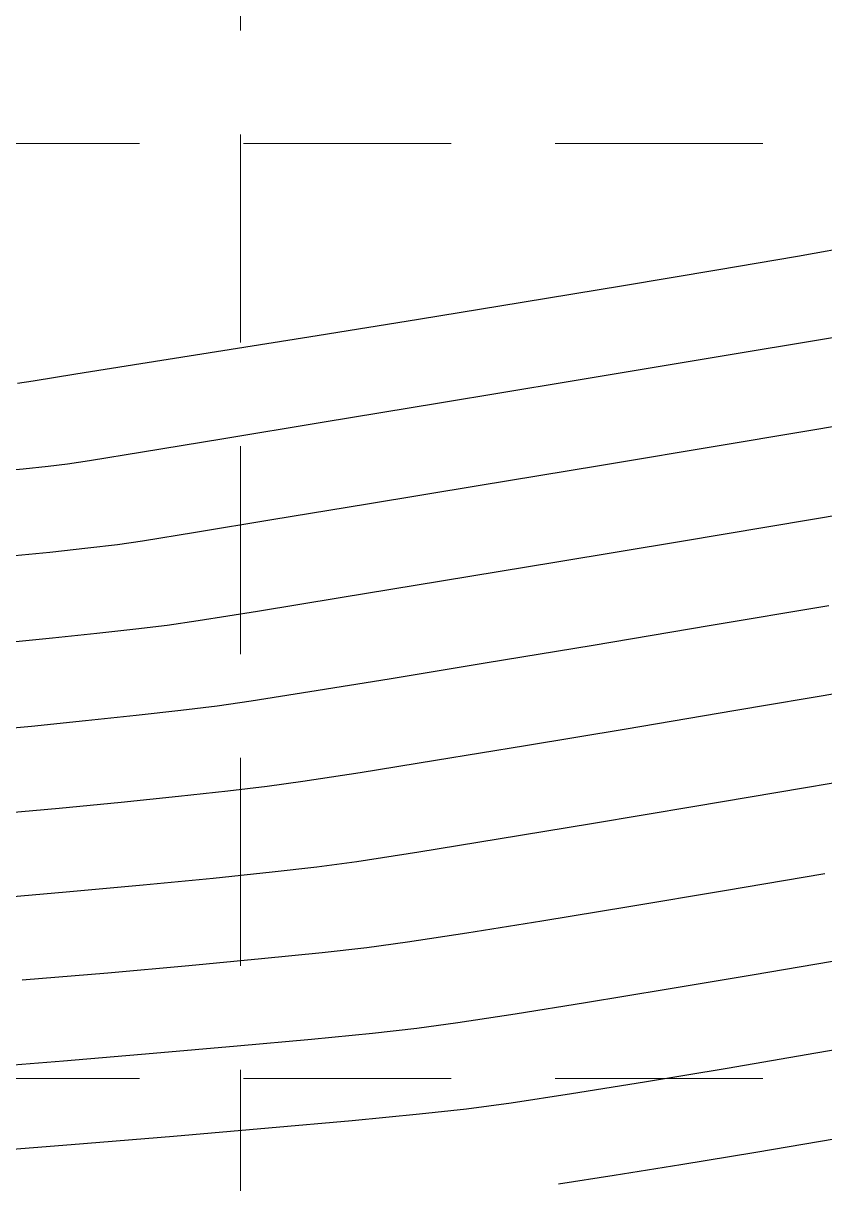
# Model space of a CAD drawing. Header units: inches. Extents: x 2547543 to 2548696, y 7125653 to 7126375.
# Drawn here: x 2547683.34 to 2547698.77, y 7125922.35 to 7125944.69 of the extents above; entities that cross this region are included whole.
import ezdxf

# ---------------------------------------------------------------- set-up
doc = ezdxf.new("R2010")
doc.units = ezdxf.units.IN
doc.header["$MEASUREMENT"] = 0
doc.linetypes.add('HIDDEN', pattern=[0.375, 0.25, -0.125])
for name, color, linetype in [('GRID', 254, 'HIDDEN'), ('V-TOPO-MAJR-E', 6, 'Continuous'), ('V-TOPO-MINR-E', 14, 'Continuous')]:
    doc.layers.add(name, color=color, linetype=linetype)

msp = doc.modelspace()

# ---------------------------------------------------------------- linework, layer by layer
at = {"layer": 'GRID', "color": 252, "linetype": 'HIDDEN', "lineweight": 0, "ltscale": 16}
for p, q in [((2547687.523132141, 7126356.547205457), (2547687.523132141, 7125726.296813901)), ((2547561.583313602, 7125942.37631347), (2548677.583313586, 7125942.37631347)), ((2547561.583313602, 7125924.376313471), (2548677.583313586, 7125924.376313471))]:
    msp.add_line(p, q, dxfattribs=at)
at = {"layer": 'V-TOPO-MAJR-E', "color": 35, "extrusion": (0.1637626710685437, -0.9864997656180644, 0), "elevation": -6612518.818537803}
msp.add_lwpolyline([(3680264.631164958, 585), (3680267.327889966, 585)], dxfattribs=at)
at = {"layer": 'V-TOPO-MAJR-E', "color": 35}
for points, elevation in [([(2547693.835107672, 7125937.796748512), (2547696.451841921, 7125938.230871245)], 585), ([(2547684.620582511, 7125936.2759749), (2547685.641374637, 7125936.442309264)], 585), ([(2547682.826361417, 7125936.068036349), (2547683.342339962, 7125936.11439995)], 585), ([(2547689.767049231, 7125928.55715518), (2547690.956282949, 7125928.741688831)], 580), ([(2547686.996394364, 7125928.235304317), (2547688.13774744, 7125928.352971882)], 580), ([(2547688.997594692, 7125928.44970385), (2547689.767049231, 7125928.55715518)], 580), ([(2547684.171336418, 7125927.97000356), (2547685.649076883, 7125928.104911445)], 580)]:
    msp.add_lwpolyline(points, dxfattribs=dict(at, elevation=elevation))
at = {"layer": 'V-TOPO-MAJR-E', "color": 35, "extrusion": (0.1635181055894462, -0.986540333257814, 0), "elevation": -6613430.979240013}
msp.add_lwpolyline([(3678620.059063793, 585), (3678622.57419855, 585)], dxfattribs=at)
at = {"layer": 'V-TOPO-MAJR-E', "color": 35, "extrusion": (0.1632935826606885, -0.9865775214659195, 0), "elevation": -6614267.995206782}
msp.add_lwpolyline([(3677112.582181276, 585), (3677114.866808115, 585)], dxfattribs=at)
at = {"layer": 'V-TOPO-MAJR-E', "color": 35, "extrusion": (0.1629326561008003, -0.9866371924755007, 0), "elevation": -6615612.735725002}
msp.add_lwpolyline([(3674690.704452872, 585), (3674692.665430094, 585)], dxfattribs=at)
at = {"layer": 'V-TOPO-MAJR-E', "color": 35, "extrusion": (0.1622842116479016, -0.9867440573166981, 0), "elevation": -6618026.281428}
msp.add_lwpolyline([(3670340.644330717, 585.0000000000009), (3670342.188516968, 585.0000000000009)], dxfattribs=at)
at = {"layer": 'V-TOPO-MAJR-E', "color": 35, "extrusion": (0.1162016603032975, -0.99322564110214, 0), "elevation": -6781617.426551975}
msp.add_lwpolyline([(3358470.511605965, 585.0000000000005), (3358470.886221287, 585.0000000000005)], dxfattribs=at)
at = {"layer": 'V-TOPO-MAJR-E', "color": 35, "extrusion": (0.1547316934291563, -0.987956528926524, 0), "elevation": -6645907.712897614}
msp.add_lwpolyline([(3619609.410607365, 585), (3619609.841800039, 585)], dxfattribs=at)
at = {"layer": 'V-TOPO-MAJR-E', "color": 35, "extrusion": (0.1062845020532564, -0.9943357605071295, 0), "elevation": -6814793.850207116}
msp.add_lwpolyline([(3290629.225319267, 585.0000000000009), (3290629.708219922, 585.0000000000009)], dxfattribs=at)
at = {"layer": 'V-TOPO-MAJR-E', "color": 35, "extrusion": (0.1669625073219638, -0.9859632453335994, 0), "elevation": -6600534.933634721}
msp.add_lwpolyline([(3701700.081991857, 580.0000000000009), (3701702.240086764, 580.0000000000009)], dxfattribs=at)
at = {"layer": 'V-TOPO-MAJR-E', "color": 35, "extrusion": (0.166221695525404, -0.986088407769131, 0), "elevation": -6603314.197387393}
msp.add_lwpolyline([(3696737.860788012, 580), (3696739.985139996, 580)], dxfattribs=at)
at = {"layer": 'V-TOPO-MAJR-E', "color": 35, "extrusion": (0.1649748267588673, -0.9862977778216282, 0), "elevation": -6607982.796550184}
msp.add_lwpolyline([(3688384.161007044, 580.0000000000009), (3688386.173016357, 580.0000000000009)], dxfattribs=at)
at = {"layer": 'V-TOPO-MAJR-E', "color": 35, "extrusion": (0.162966391323573, -0.9866316208691935, 0), "elevation": -6615478.617979415}
msp.add_lwpolyline([(3674920.901072312, 580), (3674922.72214369, 580)], dxfattribs=at)
at = {"layer": 'V-TOPO-MAJR-E', "color": 35, "extrusion": (0.159608986293065, -0.9871803135671317, 0), "elevation": -6627942.198757087}
msp.add_lwpolyline([(3652392.619953117, 580.0000000000009), (3652394.171501218, 580.0000000000009)], dxfattribs=at)
at = {"layer": 'V-TOPO-MAJR-E', "color": 35, "extrusion": (0.1117938057903848, -0.9937314249770417, 0), "elevation": -6796443.183597251}
msp.add_lwpolyline([(3328352.413889206, 580), (3328353.279160475, 580)], dxfattribs=at)
at = {"layer": 'V-TOPO-MAJR-E', "color": 35, "extrusion": (0.09632954447569513, -0.9953494958360631, 0), "elevation": -6847371.548544798}
msp.add_lwpolyline([(3222275.034670121, 580), (3222276.388282583, 580)], dxfattribs=at)
at = {"layer": 'V-TOPO-MAJR-E', "color": 35, "extrusion": (0.08530111354944094, -0.9963552177949516, 0), "elevation": -6882635.217756754}
msp.add_lwpolyline([(3146246.470090522, 580.0000000000009), (3146248.008319058, 580.0000000000009)], dxfattribs=at)
at = {"layer": 'V-TOPO-MINR-E', "color": 35, "extrusion": (0.1756046347228633, -0.9844607723336922, 0), "elevation": -6567820.978581973}
msp.add_lwpolyline([(3759457.111395275, 586), (3759458.346226228, 586)], dxfattribs=at)
at = {"layer": 'V-TOPO-MINR-E', "color": 35, "extrusion": (0.1685616921021272, -0.9856911057505123, 0), "elevation": -6594531.553516177}
msp.add_lwpolyline([(3712402.464700237, 586), (3712404.041696093, 586)], dxfattribs=at)
at = {"layer": 'V-TOPO-MINR-E', "color": 35, "extrusion": (0.164691344965665, -0.9863451530237275, 0), "elevation": -6609052.725703965}
msp.add_lwpolyline([(3686487.095042028, 586), (3686488.917533573, 586)], dxfattribs=at)
at = {"layer": 'V-TOPO-MINR-E', "color": 35}
for points, elevation in [([(2547692.950366669, 7125939.320132881), (2547694.895534045, 7125939.639957399)], 586), ([(2547694.436634482, 7125936.178738488), (2547696.892066095, 7125936.587241989)], 584), ([(2547685.63742261, 7125934.729988442), (2547686.656388454, 7125934.89373449)], 584), ([(2547684.584048647, 7125934.590106137), (2547685.155185254, 7125934.657345352)], 584), ([(2547683.045726313, 7125934.430387351), (2547683.854406845, 7125934.509778667)], 584), ([(2547686.115787614, 7125933.105434977), (2547686.711922916, 7125933.192925266)], 583), ([(2547683.907283504, 7125932.857784672), (2547684.758374474, 7125932.948277794)], 583), ([(2547684.758374474, 7125932.948277794), (2547685.511010724, 7125933.033734241)], 583), ([(2547692.234090468, 7125932.375797912), (2547694.313091887, 7125932.721224313)], 582), ([(2547688.861964709, 7125931.824617514), (2547690.39011233, 7125932.072236098)], 582), ([(2547686.376863443, 7125931.470413485), (2547687.076389973, 7125931.553524601)], 582), ([(2547687.076389973, 7125931.553524601), (2547687.730454844, 7125931.647020801)], 582), ([(2547683.501032948, 7125931.161206022), (2547684.543333631, 7125931.266162262)], 582), ([(2547684.543333631, 7125931.266162262), (2547685.517227562, 7125931.371928727)], 582), ([(2547685.517227562, 7125931.371928727), (2547686.376863443, 7125931.470413485)], 582), ([(2547694.950082607, 7125931.111347816), (2547697.021989013, 7125931.458637293)], 581), ([(2547682.436176815, 7125931.06515194), (2547683.501032948, 7125931.161206022)], 582), ([(2547693.013293197, 7125930.789057571), (2547694.950082607, 7125931.111347816)], 581), ([(2547691.282605125, 7125930.504352826), (2547693.013293197, 7125930.789057571)], 581), ([(2547686.330401968, 7125929.811274629), (2547687.284197367, 7125929.914672663)], 581), ([(2547684.032084998, 7125929.583009122), (2547685.228674917, 7125929.698395118)], 581), ([(2547690.739178218, 7125927.005589191), (2547691.885508216, 7125927.182062638)], 579), ([(2547687.932216672, 7125926.685473442), (2547689.09914896, 7125926.802570735)], 579), ([(2547690.918799411, 7125925.345883099), (2547691.709051759, 7125925.453756438)], 578), ([(2547688.890753357, 7125925.136585528), (2547690.066991727, 7125925.252423758)], 578), ([(2547690.066991727, 7125925.252423758), (2547690.918799411, 7125925.345883099)], 578), ([(2547687.460265005, 7125925.004604204), (2547688.890753357, 7125925.136585528)], 578), ([(2547693.898276299, 7125924.088678936), (2547695.305696485, 7125924.315803091)], 577), ([(2547684.26575888, 7125923.107767307), (2547686.235821215, 7125923.270179761)], 577), ([(2547694.717519763, 7125922.515225925), (2547696.001964243, 7125922.722545058)], 576)]:
    msp.add_lwpolyline(points, dxfattribs=dict(at, elevation=elevation))
at = {"layer": 'V-TOPO-MINR-E', "color": 35, "extrusion": (0.1605489816604709, -0.9870278742202705, 0), "elevation": -6624471.230208473}
msp.add_lwpolyline([(3658704.2348249, 586.0000000000009), (3658706.258188027, 586.0000000000009)], dxfattribs=at)
at = {"layer": 'V-TOPO-MINR-E', "color": 35, "extrusion": (-0.1593058133096805, 0.9872292833206182, 0), "elevation": 6629073.667931319}
msp.add_lwpolyline([(-3650356.642418483, 586.0000000000009), (-3650358.621139158, 586.0000000000009)], dxfattribs=at)
at = {"layer": 'V-TOPO-MINR-E', "color": 35, "extrusion": (0.1583488515010467, -0.9873832291609471, 0), "elevation": -6632608.717622641}
msp.add_lwpolyline([(3643927.760020548, 586.0000000000005), (3643929.597374969, 586.0000000000005)], dxfattribs=at)
at = {"layer": 'V-TOPO-MINR-E', "color": 35, "extrusion": (0.1575805351711492, -0.9875061391885999, 0), "elevation": -6635441.996575283}
msp.add_lwpolyline([(3638764.32223017, 586.0000000000009), (3638765.921492779, 586.0000000000009)], dxfattribs=at)
at = {"layer": 'V-TOPO-MINR-E', "color": 35, "extrusion": (0.1569312442079883, -0.9876095304275536, 0), "elevation": -6637832.945389165}
msp.add_lwpolyline([(3634399.658920842, 586.0000000000009), (3634400.923365007, 586.0000000000009)], dxfattribs=at)
at = {"layer": 'V-TOPO-MINR-E', "color": 35, "extrusion": (0.155313625804351, -0.9878652122832883, 0), "elevation": -6643776.098681384}
msp.add_lwpolyline([(3623522.869709603, 586.0000000000009), (3623523.174334471, 586.0000000000009)], dxfattribs=at)
at = {"layer": 'V-TOPO-MINR-E', "color": 35, "extrusion": (0.1563184352430143, -0.9877067109234278, 0), "elevation": -6640086.691385854}
msp.add_lwpolyline([(3630279.572598981, 586.0000000000009), (3630280.405497371, 586.0000000000009)], dxfattribs=at)
at = {"layer": 'V-TOPO-MINR-E', "color": 35, "extrusion": (0.1643047875291115, -0.9864096191719814, 0), "elevation": -6610493.598725563}
msp.add_lwpolyline([(3683898.217981273, 584), (3683900.745622312, 584)], dxfattribs=at)
at = {"layer": 'V-TOPO-MINR-E', "color": 35, "extrusion": (0.1638157426813814, -0.9864909540638208, 0), "elevation": -6612319.123299127}
msp.add_lwpolyline([(3680615.676482369, 584), (3680618.042878809, 584)], dxfattribs=at)
at = {"layer": 'V-TOPO-MINR-E', "color": 35, "extrusion": (0.1633648700357537, -0.9865657196751777, 0), "elevation": -6614000.582923404}
msp.add_lwpolyline([(3677591.107428104, 584), (3677593.266717239, 584)], dxfattribs=at)
at = {"layer": 'V-TOPO-MINR-E', "color": 35, "extrusion": (0.1650335162347666, -0.9862879592285354, 0), "elevation": -6607768.383880084}
msp.add_lwpolyline([(3688782.482712047, 583), (3688784.994729368, 583)], dxfattribs=at)
at = {"layer": 'V-TOPO-MINR-E', "color": 35, "extrusion": (0.1626463678725238, -0.986684427270379, 0), "elevation": -6616677.006338917}
msp.add_lwpolyline([(3672771.669691411, 584.0000000000009), (3672773.53755051, 584.0000000000009)], dxfattribs=at)
at = {"layer": 'V-TOPO-MINR-E', "color": 35, "extrusion": (0.161381469765665, -0.9868921021146505, 0), "elevation": -6621379.449699428}
msp.add_lwpolyline([(3664285.686457958, 584), (3664287.178565572, 584)], dxfattribs=at)
at = {"layer": 'V-TOPO-MINR-E', "color": 35, "extrusion": (0.1647782047629651, -0.986330645998133, 0), "elevation": -6608723.023684229}
msp.add_lwpolyline([(3687069.384921849, 583), (3687071.90274267, 583)], dxfattribs=at)
at = {"layer": 'V-TOPO-MINR-E', "color": 35, "extrusion": (0.1489570613564596, -0.9888436650310544, 0), "elevation": -6666939.649363318}
msp.add_lwpolyline([(3580720.612174911, 584.0000000000009), (3580721.099852966, 584.0000000000009)], dxfattribs=at)
at = {"layer": 'V-TOPO-MINR-E', "color": 35, "extrusion": (0.1643590956891189, -0.9864005716058031, 0), "elevation": -6610289.071516271}
msp.add_lwpolyline([(3684258.559455453, 583), (3684260.990211539, 583)], dxfattribs=at)
at = {"layer": 'V-TOPO-MINR-E', "color": 35, "extrusion": (0.1094304891002287, -0.9939944507165445, 0), "elevation": -6804345.06862902}
msp.add_lwpolyline([(3312178.112161819, 584.0000000000009), (3312178.846211995, 584.0000000000009)], dxfattribs=at)
at = {"layer": 'V-TOPO-MINR-E', "color": 35, "extrusion": (0.1637052626557806, -0.9865092939140523, 0), "elevation": -6612729.585788666}
msp.add_lwpolyline([(3679874.128508018, 583), (3679876.379331723, 583)], dxfattribs=at)
at = {"layer": 'V-TOPO-MINR-E', "color": 35, "extrusion": (0.1626604566155252, -0.9866821047600026, 0), "elevation": -6616622.867821336}
msp.add_lwpolyline([(3672867.200349296, 583.0000000000005), (3672869.178374194, 583.0000000000005)], dxfattribs=at)
at = {"layer": 'V-TOPO-MINR-E', "color": 35, "extrusion": (0.1608454087330692, -0.9869796119928171, 0), "elevation": -6623367.062946196}
msp.add_lwpolyline([(3660689.633270873, 583), (3660691.24563345, 583)], dxfattribs=at)
at = {"layer": 'V-TOPO-MINR-E', "color": 35, "extrusion": (0.1570883682469393, -0.987584550588715, 0), "elevation": -6637249.581479927}
msp.add_lwpolyline([(3635457.253948567, 583), (3635458.40779425, 583)], dxfattribs=at)
at = {"layer": 'V-TOPO-MINR-E', "color": 35, "extrusion": (0.1654313946368854, -0.9862213005550504, 0), "elevation": -6606278.011296066}
msp.add_lwpolyline([(3691445.651222607, 582), (3691447.990075218, 582)], dxfattribs=at)
at = {"layer": 'V-TOPO-MINR-E', "color": 35, "extrusion": (0.1177328048571701, -0.993045309470048, 0), "elevation": -6776428.213642194}
msp.add_lwpolyline([(3368923.229999897, 583.0000000000005), (3368923.839012279, 583.0000000000005)], dxfattribs=at)
at = {"layer": 'V-TOPO-MINR-E', "color": 35, "extrusion": (0.1648327485252324, -0.986321532267048, 0), "elevation": -6608517.424400822}
msp.add_lwpolyline([(3687432.834882126, 582.0000000000005), (3687435.09907021, 582.0000000000005)], dxfattribs=at)
at = {"layer": 'V-TOPO-MINR-E', "color": 35, "extrusion": (0.0959958984910965, -0.9953817295253551, 0), "elevation": -6848456.166712276}
msp.add_lwpolyline([(3219977.43686861, 583), (3219978.341186036, 583)], dxfattribs=at)
at = {"layer": 'V-TOPO-MINR-E', "color": 35, "extrusion": (0.1624369507032007, -0.9867189250471716, 0), "elevation": -6617452.975970273}
msp.add_lwpolyline([(3671368.999816819, 582), (3671370.868614601, 582)], dxfattribs=at)
at = {"layer": 'V-TOPO-MINR-E', "color": 35, "extrusion": (0.1550572150111287, -0.9879054914681833, 0), "elevation": -6644709.641716415}
msp.add_lwpolyline([(3621801.815009163, 582.0000000000009), (3621802.960371626, 582.0000000000009)], dxfattribs=at)
at = {"layer": 'V-TOPO-MINR-E', "color": 35, "extrusion": (0.1660588919491427, -0.98611583721418, 0), "elevation": -6603926.121771351}
msp.add_lwpolyline([(3695648.663933616, 581), (3695650.830047355, 581)], dxfattribs=at)
at = {"layer": 'V-TOPO-MINR-E', "color": 35, "extrusion": (0.1592860452898649, -0.9872324730153053, 0), "elevation": -6629138.325321811}
msp.add_lwpolyline([(3650223.38205325, 581.0000000000009), (3650224.854454569, 581.0000000000009)], dxfattribs=at)
at = {"layer": 'V-TOPO-MINR-E', "color": 35, "extrusion": (0.1535353022983358, -0.988143163184444, 0), "elevation": -6650278.949393233}
msp.add_lwpolyline([(3611563.025779464, 581.0000000000005), (3611564.144577246, 581.0000000000005)], dxfattribs=at)
at = {"layer": 'V-TOPO-MINR-E', "color": 35, "extrusion": (0.1147290784042098, -0.9933968182798458, 0), "elevation": -6786582.290342909}
msp.add_lwpolyline([(3348415.813977071, 581.0000000000005), (3348416.57177592, 581.0000000000005)], dxfattribs=at)
at = {"layer": 'V-TOPO-MINR-E', "color": 35, "extrusion": (0.1391058604014564, -0.9902775164578719, 0), "elevation": -6702249.928030862}
msp.add_lwpolyline([(3514176.806017297, 581.0000000000009), (3514177.499235116, 581.0000000000009)], dxfattribs=at)
at = {"layer": 'V-TOPO-MINR-E', "color": 35, "extrusion": (0.1019233063666338, -0.9947922595292413, 0), "elevation": -6829151.203825026}
msp.add_lwpolyline([(3260715.860999412, 581.0000000000009), (3260716.968494008, 581.0000000000009)], dxfattribs=at)
at = {"layer": 'V-TOPO-MINR-E', "color": 35, "extrusion": (0.08920920250923638, -0.996012910653103, 0), "elevation": -6870241.004334152}
msp.add_lwpolyline([(3173223.440117317, 581.0000000000009), (3173224.683458631, 581.0000000000009)], dxfattribs=at)
at = {"layer": 'V-TOPO-MINR-E', "color": 35, "extrusion": (0.1667267829682526, -0.9860031337886596, 0), "elevation": -6601418.039963415}
msp.add_lwpolyline([(3700120.120467302, 579), (3700122.080377574, 579)], dxfattribs=at)
at = {"layer": 'V-TOPO-MINR-E', "color": 35, "extrusion": (0.1652623416650743, -0.9862496430556394, 0), "elevation": -6606905.599733469}
msp.add_lwpolyline([(3690310.785220089, 579), (3690312.648062741, 579)], dxfattribs=at)
at = {"layer": 'V-TOPO-MINR-E', "color": 35, "extrusion": (0.1629247774673186, -0.9866384935158493, 0), "elevation": -6615631.920624063}
msp.add_lwpolyline([(3674642.447018418, 579), (3674644.14414799, 579)], dxfattribs=at)
at = {"layer": 'V-TOPO-MINR-E', "color": 35, "extrusion": (0.1590869314691047, -0.9872645786392544, 0), "elevation": -6629871.012418842}
msp.add_lwpolyline([(3648887.845115547, 579.0000000000009), (3648889.307898772, 579.0000000000009)], dxfattribs=at)
at = {"layer": 'V-TOPO-MINR-E', "color": 35, "extrusion": (0.1101720324181991, -0.9939125330092399, 0), "elevation": -6801863.872358581}
msp.add_lwpolyline([(3317257.964557708, 579), (3317258.828867256, 579)], dxfattribs=at)
at = {"layer": 'V-TOPO-MINR-E', "color": 35, "extrusion": (0.1367297259726387, -0.9906083898470915, 0), "elevation": -6710658.020543752}
msp.add_lwpolyline([(3498089.079355543, 579.0000000000009), (3498089.867740917, 579.0000000000009)], dxfattribs=at)
at = {"layer": 'V-TOPO-MINR-E', "color": 35, "extrusion": (0.09369945947844407, -0.9956005279696508, 0), "elevation": -6855859.388161926}
msp.add_lwpolyline([(3204173.521972065, 579), (3204174.929128708, 579)], dxfattribs=at)
at = {"layer": 'V-TOPO-MINR-E', "color": 35, "extrusion": (0.1673022240562126, -0.9859056576700658, 0), "elevation": -6599255.691091145}
msp.add_lwpolyline([(3703972.623615772, 578), (3703974.420339138, 578)], dxfattribs=at)
at = {"layer": 'V-TOPO-MINR-E', "color": 35, "extrusion": (0.08466628057343023, -0.9964093641339694, 0), "elevation": -6884636.796690646}
msp.add_lwpolyline([(3141861.192780147, 579), (3141862.846198332, 579)], dxfattribs=at)
at = {"layer": 'V-TOPO-MINR-E', "color": 35, "extrusion": (0.08899017827495757, -0.99603250357134, 0), "elevation": -6870935.386866515}
msp.add_lwpolyline([(3171714.501050462, 579.0000000000009), (3171716.068417911, 579.0000000000009)], dxfattribs=at)
at = {"layer": 'V-TOPO-MINR-E', "color": 35, "extrusion": (0.1655872644608125, -0.9861951418702006, 0), "elevation": -6605687.732311077}
msp.add_lwpolyline([(3692487.751323841, 578.0000000000009), (3692489.465941498, 578.0000000000009)], dxfattribs=at)
at = {"layer": 'V-TOPO-MINR-E', "color": 35, "extrusion": (0.1628779640684305, -0.9866462227267295, 0), "elevation": -6615804.574172738}
msp.add_lwpolyline([(3674329.120102663, 578.0000000000009), (3674330.693723241, 578.0000000000009)], dxfattribs=at)
at = {"layer": 'V-TOPO-MINR-E', "color": 35, "extrusion": (0.1585180113880509, -0.9873560857489955, 0), "elevation": -6631970.831441022}
msp.add_lwpolyline([(3645067.560772042, 578), (3645068.934518901, 578)], dxfattribs=at)
at = {"layer": 'V-TOPO-MINR-E', "color": 35, "extrusion": (0.15092431070301, -0.9885453213883627, 0), "elevation": -6659791.652800762}
msp.add_lwpolyline([(3593984.106552263, 578), (3593985.221583763, 578)], dxfattribs=at)
at = {"layer": 'V-TOPO-MINR-E', "color": 35, "extrusion": (0.08754340663404442, -0.9961607058878132, 0), "elevation": -6875533.243379707}
msp.add_lwpolyline([(3161732.268340611, 578), (3161733.889120888, 578)], dxfattribs=at)
at = {"layer": 'V-TOPO-MINR-E', "color": 35, "extrusion": (0.1684708837394548, -0.9857066304596147, 0), "elevation": -6594858.356197445}
msp.add_lwpolyline([(3711794.266146708, 577.0000000000005), (3711796.057120759, 577.0000000000005)], dxfattribs=at)
at = {"layer": 'V-TOPO-MINR-E', "color": 35, "extrusion": (0.08391739776818047, -0.9964727143037169, 0), "elevation": -6886994.523371942}
msp.add_lwpolyline([(3136686.766471367, 578), (3136688.501035864, 578)], dxfattribs=at)
at = {"layer": 'V-TOPO-MINR-E', "color": 35, "extrusion": (0.1667690091073767, -0.985995992690307, 0), "elevation": -6601256.193336979}
msp.add_lwpolyline([(3700402.31023604, 577.0000000000009), (3700404.043133276, 577.0000000000009)], dxfattribs=at)
at = {"layer": 'V-TOPO-MINR-E', "color": 35, "extrusion": (0.08042901041854846, -0.9967603394412787, 0), "elevation": -6897931.427494482}
msp.add_lwpolyline([(3112559.780914412, 578.0000000000009), (3112561.558828304, 578.0000000000009)], dxfattribs=at)
at = {"layer": 'V-TOPO-MINR-E', "color": 35, "extrusion": (0.1639404184984337, -0.9864702424212087, 0), "elevation": -6611842.052663087}
msp.add_lwpolyline([(3681452.62034671, 577.0000000000005), (3681454.231456091, 577.0000000000005)], dxfattribs=at)
at = {"layer": 'V-TOPO-MINR-E', "color": 35, "extrusion": (0.1351153105664551, -0.9908298808829549, 0), "elevation": -6716346.044450003}
msp.add_lwpolyline([(3487150.647889645, 577.0000000000009), (3487151.511729783, 577.0000000000009)], dxfattribs=at)
at = {"layer": 'V-TOPO-MINR-E', "color": 35, "extrusion": (0.1512865027825228, -0.9884899564870823, 0), "elevation": -6658472.692317901}
msp.add_lwpolyline([(3596424.788622072, 577), (3596425.965119516, 577)], dxfattribs=at)
at = {"layer": 'V-TOPO-MINR-E', "color": 35, "extrusion": (0.09551926672054036, -0.9954275813363674, 0), "elevation": -6849987.416049961}
msp.add_lwpolyline([(3216703.564596849, 577.0000000000009), (3216704.869625686, 577.0000000000009)], dxfattribs=at)
at = {"layer": 'V-TOPO-MINR-E', "color": 35, "extrusion": (0.1073308331503036, -0.9942233613505881, 0), "elevation": -6811314.015145246}
msp.add_lwpolyline([(3297805.210348604, 577.0000000000009), (3297806.121797092, 577.0000000000009)], dxfattribs=at)
at = {"layer": 'V-TOPO-MINR-E', "color": 35, "extrusion": (0.08945488748766027, -0.9959908750106952, 0), "elevation": -6869451.560073303}
msp.add_lwpolyline([(3174922.74534817, 577.0000000000009), (3174924.359152412, 577.0000000000009)], dxfattribs=at)
at = {"layer": 'V-TOPO-MINR-E', "color": 35, "extrusion": (0.08540406072913774, -0.9963463988046396, 0), "elevation": -6882305.238398926}
msp.add_lwpolyline([(3146960.790062224, 577.0000000000009), (3146962.62777768, 577.0000000000009)], dxfattribs=at)
at = {"layer": 'V-TOPO-MINR-E', "color": 35, "extrusion": (0.1672042202256487, -0.9859222833158467, 0), "elevation": -6599620.473539335}
msp.add_lwpolyline([(3703316.075263627, 576), (3703317.647045147, 576)], dxfattribs=at)
at = {"layer": 'V-TOPO-MINR-E', "color": 35, "extrusion": (0.07915492541278438, -0.9968623263936183, 0), "elevation": -6901902.528879493}
msp.add_lwpolyline([(3103740.345283331, 577.0000000000009), (3103742.376173374, 577.0000000000009)], dxfattribs=at)
at = {"layer": 'V-TOPO-MINR-E', "color": 35, "extrusion": (0.1642232549710141, -0.986423196466266, 0), "elevation": -6610784.53962529}
msp.add_lwpolyline([(3683348.658050156, 576.0000000000009), (3683350.121657851, 576.0000000000009)], dxfattribs=at)
at = {"layer": 'V-TOPO-MINR-E', "color": 35, "extrusion": (0.1509774115972852, -0.988537212849058, 0), "elevation": -6659595.22818858}
msp.add_lwpolyline([(3594343.287632735, 576.0000000000005), (3594344.371838883, 576.0000000000005)], dxfattribs=at)

doc.saveas('drawing.dxf')
